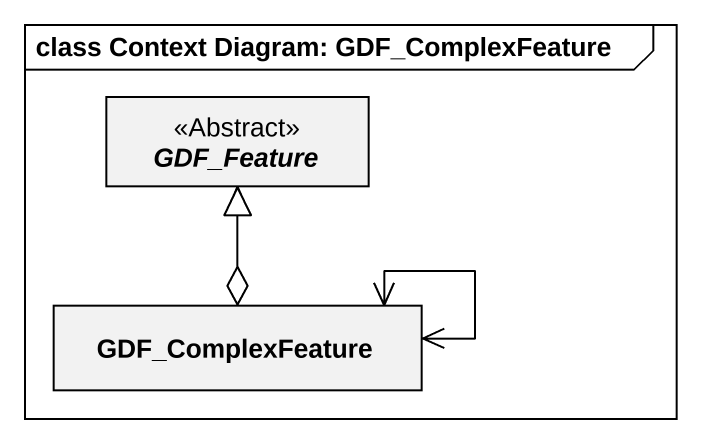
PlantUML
@startuml
mainframe class Context Diagram: GDF_ComplexFeature
hide circle
hide empty members
abstract class GDF_Feature <<Abstract>>
class GDF_ComplexFeature
GDF_ComplexFeature o-up-> GDF_Feature
GDF_ComplexFeature -up-|> GDF_Feature
GDF_ComplexFeature <--> GDF_ComplexFeature
@enduml
